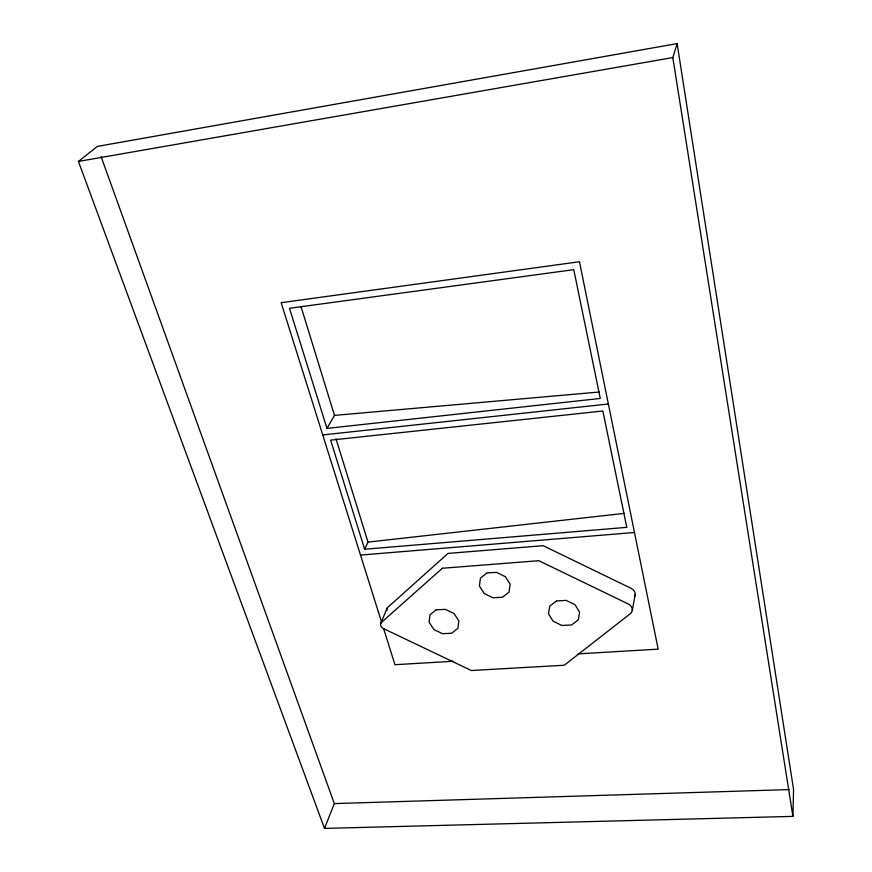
<?xml version="1.0" encoding="UTF-8"?>
<svg xmlns="http://www.w3.org/2000/svg" width="872" height="872" viewBox="0 0 872 872"><rect width="100%" height="100%" fill="white"/><g stroke="black" fill="none" stroke-linecap="round" stroke-linejoin="round"><path stroke-width="1.31" d="M792.921 816.388L793.564 789.465L677.13 43.6L97.392 146.398L78.436 161.429L324.493 828.4L792.921 816.388L672.824 57.574L677.13 43.6M632.276 610.542L635.143 594.878M324.493 828.4L334.325 803.592L101.087 156.644M380.77 623.327L387.113 608.22M364.66 549.24L330.63 440.131L602.857 410.995L626.794 527.342L364.66 549.24L368.006 542.112L335.971 438.692M326.967 428.403L289.504 308.285L573.765 269.655L600.274 398.45L326.967 428.403L334.488 415.399L301.123 306.933M435.782 610.117L429.951 614.814L429.133 622.346L433.94 629.54L442.529 633.693L451.663 633.246L457.898 628.352L458.825 620.831L454.04 613.55L445.352 609.343L436.131 609.833M486.587 573.231L480.428 578.169L479.404 586.028L484.211 593.494L492.996 597.778L502.457 597.255L509.03 592.099L510.164 584.251L505.379 576.686L496.495 572.359L486.947 572.937M556.14 601.211L549.763 606.062L548.488 613.812L553.11 621.202L561.862 625.464L571.443 624.995L578.245 619.938L579.64 612.198L575.04 604.721L566.19 600.405L556.521 600.928M78.436 161.429L672.824 57.574M368.006 542.112L624.385 513.357M322.727 434.932L608.373 403.998M334.488 415.399L599.369 392.008M360.496 555.072L634.478 532.498M453.298 661.259L394.951 664.704L383.604 628.592M578.125 653.869L658.175 649.139L579.466 261.742L281.166 302.693L381.576 622.139M334.325 803.592L789.487 789.585M386.983 610.487A4.72 3.662 22.2 0 1 387.811 607.304L448.012 553.415L543.125 545.687L631.154 588.349A7.477 6.006 11.7 0 1 634.478 596.612M442.355 568.25L381.467 622.412A4.796 3.684 22.2 0 0 383.408 628.57L471.316 670.524L564.293 665.227L630.282 613.735A7.597 6.05 11.9 0 0 628.211 603.947L538.82 560.696L442.355 568.25"/></g></svg>
